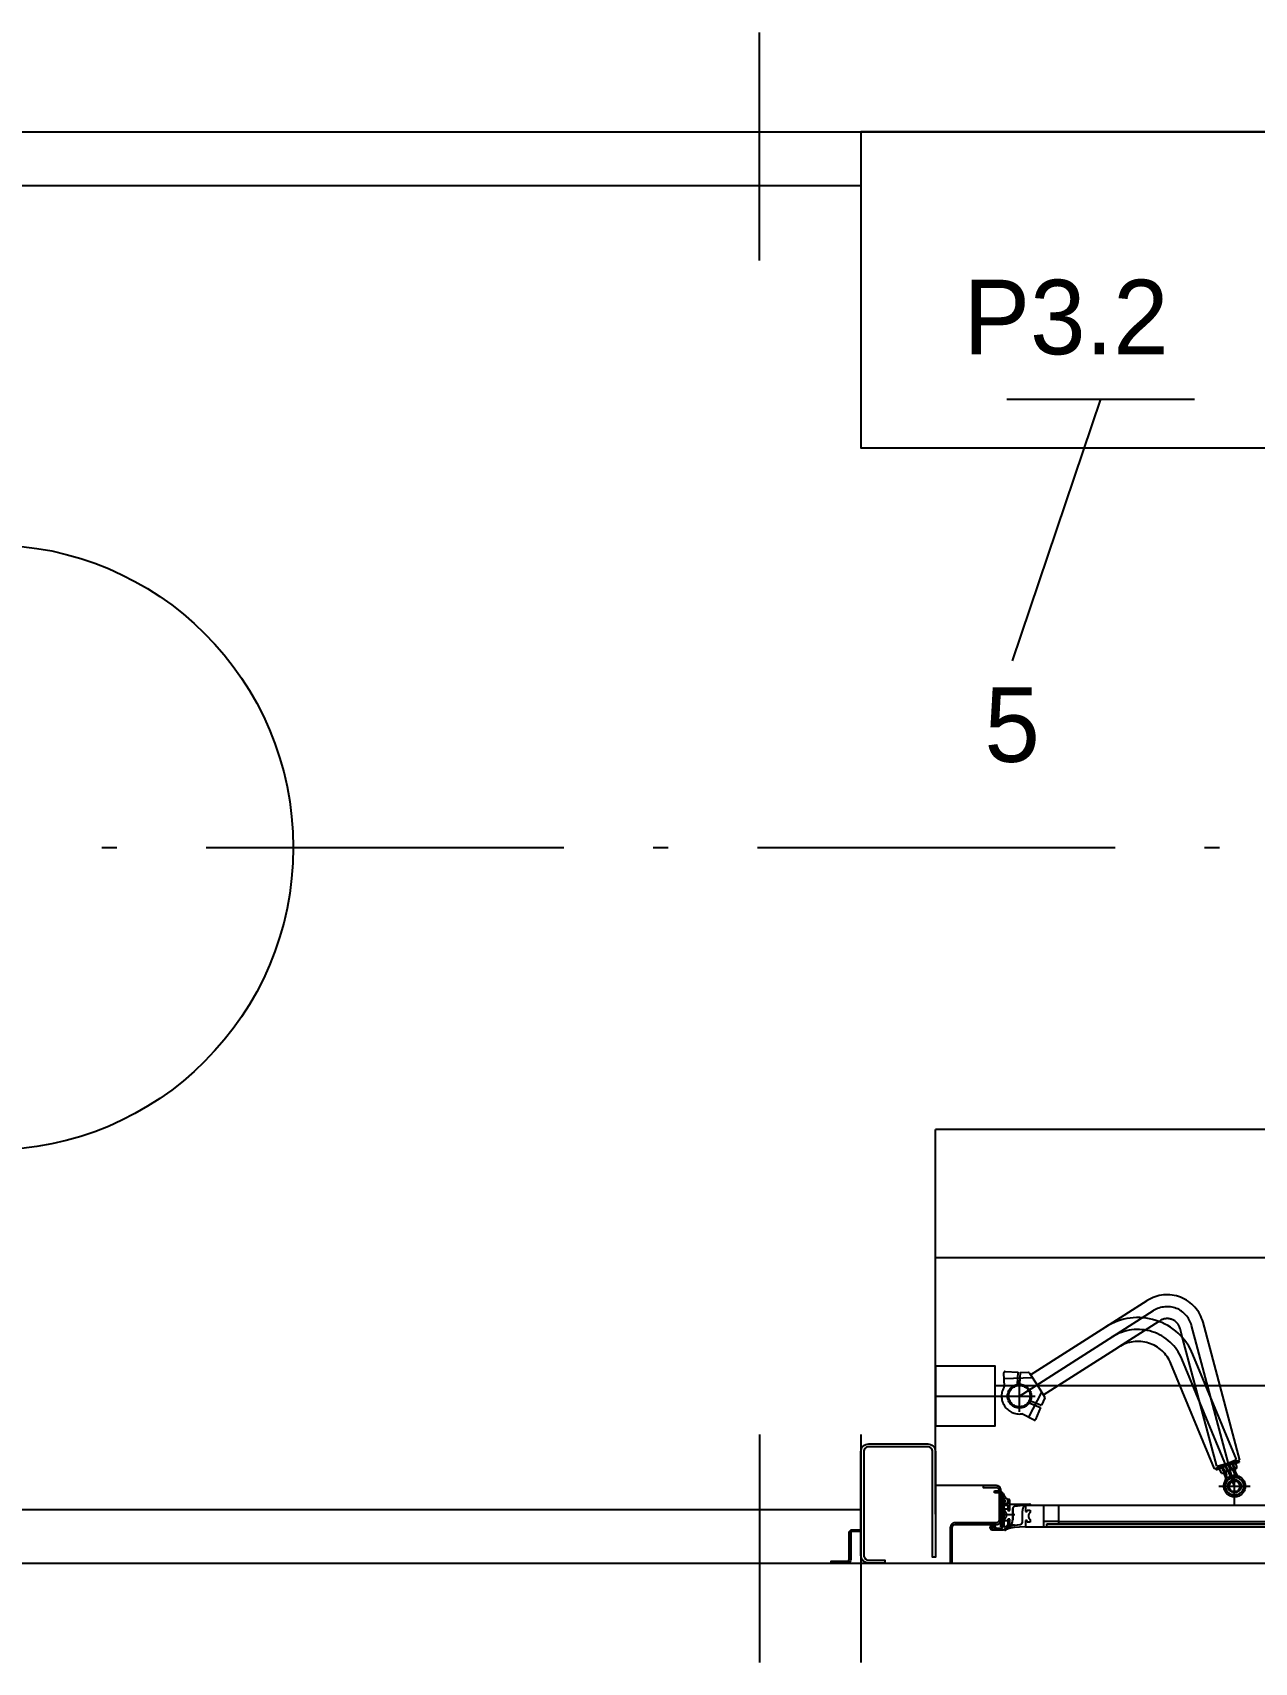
# Model space of a CAD drawing. Header units: millimetres. Extents: x 39 to 880, y 30 to 327.
# Drawn here: x 184.8 to 225.8, y 114.9 to 169.6 of the extents above; entities that cross this region are included whole.
import ezdxf

# ---------------------------------------------------------------- set-up
doc = ezdxf.new("R2010")
doc.units = ezdxf.units.MM
doc.linetypes.add('ACAD_ISO10W100', pattern=[18.5, 12, -3, 0.5, -3])
doc.layers.add('AXE', color=1, linetype='ACAD_ISO10W100')
doc.layers.add('SUBTIRE', color=1, linetype='Continuous')

msp = doc.modelspace()

# ---------------------------------------------------------------- linework, layer by layer
at = {"color": 2}
msp.add_line((217.446, 157.279), (223.741, 157.279), dxfattribs=at)
at = {"color": 1}
msp.add_line((220.594, 157.279), (217.629, 148.509), dxfattribs=at)
at = {"color": 1, "linetype": 'ACAD_ISO10W100'}
msp.add_line((98.079, 142.244), (303.351, 142.244), dxfattribs=at)
msp.add_lwpolyline([(236.151, 166.244), (212.551, 166.244), (212.551, 155.644), (236.151, 155.644)], close=True)
at = {"layer": 'AXE'}
for p, q in [((209.151, 161.933), (209.151, 169.574)), ((218.246, 124.557), (222.157, 127.048)), ((217.871, 123.844), (222.372, 126.711)), ((222.548, 126.349), (221.199, 125.49)), ((222.548, 126.349), (222.587, 126.374)), ((225.268, 121.7), (224.031, 126.32)), ((223.34, 125.804), (223.258, 126.113)), ((224.496, 121.493), (223.34, 125.804)), ((225.089, 120.824), (223.644, 126.216)), ((218.676, 123.882), (221.199, 125.49)), ((225.152, 121.716), (223.691, 125.243)), ((217.808, 124.239), (217.826, 124.65)), ((217.888, 124.243), (217.906, 124.646)), ((224.413, 121.41), (222.952, 124.937)), ((225.089, 120.824), (223.322, 125.09)), ((218.307, 124.461), (217.355, 124.419)), ((218.311, 124.461), (217.358, 124.419)), ((217.871, 123.314), (217.871, 124.374)), ((215.051, 123.844), (218.396, 123.844)), ((217.349, 123.844), (218.399, 123.844)), ((218.615, 123.978), (218.175, 123.133)), ((218.202, 123.62), (218.582, 123.462)), ((218.24, 123.691), (218.613, 123.536)), ((209.151, 122.554), (209.151, 114.913)), ((212.551, 122.554), (212.551, 114.913)), ((224.413, 121.41), (225.152, 121.716)), ((224.45, 121.425), (224.473, 121.369)), ((224.473, 121.369), (225.138, 121.645)), ((224.496, 121.493), (225.131, 121.663)), ((224.534, 121.503), (224.55, 121.445)), ((224.55, 121.445), (225.038, 121.576)), ((224.649, 121.259), (224.588, 121.406)), ((224.71, 121.312), (224.668, 121.466)), ((224.699, 121.452), (224.76, 121.305)), ((224.77, 121.318), (224.944, 121.365)), ((224.784, 121.497), (224.826, 121.343)), ((225.041, 121.41), (224.875, 121.341)), ((224.921, 121.544), (224.982, 121.396)), ((225.029, 121.387), (224.944, 121.365)), ((225.016, 121.559), (225.055, 121.416)), ((225.073, 121.281), (225.023, 121.402)), ((225.118, 121.411), (225.029, 121.387)), ((225.093, 121.442), (225.032, 121.59)), ((225.038, 121.576), (225.245, 121.632)), ((225.055, 121.416), (225.057, 121.406)), ((225.089, 120.223), (225.089, 121.424)), ((225.133, 121.279), (225.099, 121.406)), ((225.116, 121.7), (225.138, 121.645)), ((225.131, 121.663), (225.268, 121.7)), ((225.173, 121.437), (225.132, 121.591)), ((225.23, 121.69), (225.245, 121.632)), ((224.564, 120.824), (225.614, 120.824)), ((224.567, 120.824), (225.617, 120.824)), ((224.708, 121.272), (224.875, 121.341)), ((224.777, 121.159), (224.727, 121.28)), ((224.824, 121.197), (224.79, 121.323)), ((217.709, 119.862), (217.19, 119.862)), ((217.713, 119.862), (217.193, 119.862)), ((218.07, 120.182), (230.35, 120.182)), ((218.073, 120.182), (230.353, 120.182)), ((218.69, 119.462), (218.69, 120.182)), ((218.693, 119.462), (218.693, 120.182)), ((219.19, 119.562), (219.19, 120.182)), ((219.193, 119.562), (219.194, 120.182)), ((217.01, 119.442), (216.95, 119.442)), ((218.07, 119.462), (230.35, 119.462)), ((218.073, 119.462), (230.353, 119.462)), ((219.19, 119.642), (218.69, 119.642)), ((219.193, 119.642), (218.693, 119.642)), ((219.19, 119.642), (229.229, 119.642)), ((219.193, 119.642), (229.232, 119.642))]:
    msp.add_line(p, q, dxfattribs=at)
for points in [[(218.582, 123.462), (218.414, 123.057, -0.440011), (218.359, 123.037), (217.951, 123.249, -0.639522), (217.366, 124.168), (217.346, 124.627, -0.440011), (217.387, 124.669), (217.826, 124.65)], [(217.906, 124.646), (218.177, 124.634, -0.244698), (218.209, 124.616), (218.461, 124.22), (218.713, 123.824, -0.244698), (218.717, 123.787), (218.613, 123.536)], [(217.331, 120.573, 1.085379), (217.311, 120.57, 0.117221), (217.381, 120.342), (217.381, 120.282), (217.361, 120.282), (217.361, 120.222), (217.421, 120.222), (217.481, 120.302), (217.481, 120.382, -0.232811), (217.33, 120.576)], [(217.334, 120.573, 1.085379), (217.314, 120.57, 0.117221), (217.384, 120.342), (217.384, 120.282), (217.364, 120.282), (217.364, 120.222), (217.424, 120.222), (217.484, 120.302), (217.484, 120.382, -0.232811), (217.333, 120.576)], [(217.05, 119.402, 0.414217), (217.08, 119.432), (217.08, 119.464), (216.88, 119.464), (216.88, 119.442, 0.414214), (216.96, 119.362), (216.99, 119.362)], [(217.053, 119.402, 0.414217), (217.083, 119.432), (217.083, 119.464), (216.883, 119.464), (216.883, 119.442, 0.414214), (216.963, 119.362), (216.993, 119.362)]]:
    msp.add_lwpolyline(points, format="xyb", dxfattribs=at)
for points in [[(224.889, 120.824), (224.989, 120.997), (225.189, 120.997), (225.289, 120.824), (225.189, 120.65), (224.989, 120.65)], [(229.63, 119.462), (218.79, 119.462), (218.79, 119.562), (229.63, 119.562)], [(229.633, 119.462), (218.793, 119.462), (218.793, 119.562), (229.633, 119.562)]]:
    msp.add_lwpolyline(points, close=True, dxfattribs=at)
for points in [[(217.313, 119.362, 0.131652), (217.363, 119.376), (217.49, 119.449, 0.267949), (217.54, 119.535), (217.54, 119.712), (217.48, 119.712), (217.48, 119.535, -0.267949), (217.46, 119.501), (217.39, 119.46, -0.57735), (217.36, 119.478), (217.36, 120.182), (217.48, 120.182), (217.48, 120.012), (217.54, 120.012), (217.54, 120.362, 0.414214), (217.52, 120.382), (217.48, 120.382), (217.48, 120.222), (217.36, 120.222), (217.36, 120.282), (217.38, 120.282), (217.38, 120.342), (217.31, 120.342), (217.31, 119.462, -0.414214), (217.25, 119.402), (217.05, 119.402, -0.414214), (217.01, 119.442), (217.01, 119.442), (216.95, 119.442), (216.95, 119.402, 0.414212), (216.99, 119.362), (217.31, 119.362)], [(217.316, 119.362, 0.131652), (217.366, 119.376), (217.493, 119.449, 0.267949), (217.543, 119.535), (217.543, 119.712), (217.483, 119.712), (217.483, 119.535, -0.267949), (217.463, 119.501), (217.393, 119.46, -0.57735), (217.363, 119.478), (217.363, 120.182), (217.483, 120.182), (217.483, 120.012), (217.543, 120.012), (217.543, 120.362, 0.414214), (217.523, 120.382), (217.483, 120.382), (217.483, 120.222), (217.363, 120.222), (217.363, 120.282), (217.383, 120.282), (217.383, 120.342), (217.313, 120.342), (217.313, 119.462, -0.414214), (217.253, 119.402), (217.053, 119.402, -0.414214), (217.013, 119.442), (217.013, 119.442), (216.953, 119.442), (216.953, 119.402, 0.414212), (216.993, 119.362), (217.313, 119.362)], [(217.036, 120.662), (217.191, 120.662, -0.414214), (217.311, 120.542), (217.311, 119.462), (217.251, 119.462), (217.251, 120.542, 0.414214), (217.191, 120.602), (217.036, 120.602)], [(217.039, 120.662), (217.194, 120.662, -0.414214), (217.314, 120.542), (217.314, 119.462), (217.254, 119.462), (217.254, 120.542, 0.414214), (217.194, 120.602), (217.039, 120.602)], [(217.38, 119.385), (217.502, 119.456, -0.103173), (217.696, 119.52), (217.899, 119.543, 0.381674), (217.97, 119.622), (217.97, 119.999, -0.180575), (218.029, 120.17, -0.634663), (218.07, 120.161), (218.07, 119.972), (218.13, 119.972), (218.13, 120.022), (218.23, 120.022), (218.23, 119.947, 0.480385), (218.23, 119.697), (218.23, 119.622), (218.13, 119.622), (218.13, 119.672), (218.07, 119.672), (218.07, 119.462), (217.869, 119.451), (217.705, 119.441, 0.115335), (217.4, 119.351, -0.996879)], [(217.383, 119.385), (217.505, 119.456, -0.103173), (217.699, 119.52), (217.902, 119.543, 0.381674), (217.973, 119.622), (217.973, 119.999, -0.180575), (218.032, 120.17, -0.634663), (218.073, 120.161), (218.073, 119.972), (218.133, 119.972), (218.133, 120.022), (218.233, 120.022), (218.233, 119.947, 0.480385), (218.233, 119.697), (218.233, 119.622), (218.133, 119.622), (218.133, 119.672), (218.073, 119.672), (218.073, 119.462), (217.872, 119.451), (217.708, 119.441, 0.115335), (217.403, 119.351, -0.996879)], [(217.54, 119.712), (217.48, 119.712), (217.48, 119.662), (217.38, 119.662), (217.38, 119.737, 0.480385), (217.38, 119.987), (217.38, 120.062), (217.48, 120.062), (217.48, 120.012), (217.54, 120.012), (217.54, 120.222), (217.74, 120.222), (218.22, 120.222, -0.97941), (218.22, 120.182), (218.07, 120.182), (217.711, 120.142, 0.381674), (217.64, 120.062), (217.64, 119.686, -0.168299), (217.575, 119.5, -0.71189), (217.54, 119.512)], [(217.543, 119.712), (217.483, 119.712), (217.483, 119.662), (217.383, 119.662), (217.383, 119.737, 0.480385), (217.383, 119.987), (217.383, 120.062), (217.483, 120.062), (217.483, 120.012), (217.543, 120.012), (217.543, 120.222), (217.743, 120.222), (218.224, 120.222, -0.97941), (218.223, 120.182), (218.073, 120.182), (217.714, 120.142, 0.381674), (217.643, 120.062), (217.643, 119.686, -0.168299), (217.579, 119.5, -0.71189), (217.543, 119.512)]]:
    msp.add_lwpolyline(points, format="xyb", close=True, dxfattribs=at)
at = {"layer": 'AXE', "ltscale": 10}
msp.add_circle((183.351, 142.244), 10.15, dxfattribs=at)
at = {"layer": 'AXE'}
for centre, radius in [((217.871, 123.844), 0.4), ((217.871, 123.844), 0.36), ((225.089, 120.824), 0.36), ((225.089, 120.824), 0.3), ((225.089, 120.824), 0.22), ((225.089, 120.824), 0.2)]:
    msp.add_circle(centre, radius, dxfattribs=at)
for centre, radius, start, end in [((222.827, 125.997), 1.246, 15, 122.5), ((222.827, 125.997), 0.846, 15, 122.5), ((221.844, 124.478), 2, 22.5, 122.5), ((222.827, 125.997), 0.446, 15, 122.5), ((221.844, 124.478), 1.6, 22.5, 122.5), ((221.844, 124.478), 1.2, 22.5, 122.5), ((224.708, 121.272), 0.18, 93.0288, 131.9712), ((224.77, 121.318), 0.18, 85.5288, 124.4712), ((225.076, 120.856), 0.705, 102.6936, 122.3064), ((224.605, 121.992), 0.705, 282.6936, 302.3064), ((225.08, 120.858), 0.705, 95.1936, 114.8064), ((224.762, 122.045), 0.705, 275.1936, 292.0887), ((225.041, 121.41), 0.18, 93.0288, 131.9712), ((224.972, 121.576), 0.18, 273.0288, 311.9712), ((225.118, 121.411), 0.18, 116.2086, 124.4712), ((224.762, 122.045), 0.705, 292.0887, 294.8064), ((225.118, 121.411), 0.18, 85.5288, 116.1805), ((225.071, 121.585), 0.18, 265.5288, 304.4712), ((224.64, 121.438), 0.18, 273.0288, 311.9712), ((224.724, 121.492), 0.18, 265.5288, 304.4712), ((224.592, 121.082), 0.2, 332.5052, 22.5), ((224.63, 121.145), 0.2, 325.0052, 15), ((225.258, 121.358), 0.2, 202.5, 252.4948), ((225.326, 121.331), 0.2, 195, 244.9948)]:
    msp.add_arc(centre, radius, start, end, dxfattribs=at)
at = {"layer": 'SUBTIRE'}
for p, q in [((151.351, 166.244), (295.291, 166.244)), ((151.351, 164.444), (212.551, 164.444)), ((248.051, 132.784), (215.051, 132.784)), ((215.051, 119.884), (215.051, 132.784)), ((248.051, 128.484), (215.051, 128.484)), ((246.051, 124.184), (217.051, 124.184)), ((216.651, 120.843), (215.051, 120.843)), ((154.351, 120.044), (212.551, 120.044)), ((151.351, 118.244), (295.291, 118.244))]:
    msp.add_line(p, q, dxfattribs=at)
msp.add_lwpolyline([(215.051, 122.844), (217.051, 122.844), (217.051, 124.844), (215.051, 124.844)], close=True, dxfattribs=at)
for points in [[(213.351, 118.243), (212.811, 118.243, -0.414214), (212.551, 118.504), (212.551, 121.983, -0.414214), (212.811, 122.243), (214.791, 122.243, -0.414214), (215.051, 121.983), (215.051, 118.444), (214.951, 118.444), (214.951, 121.983, 0.414214), (214.791, 122.143), (212.811, 122.143, 0.414214), (212.651, 121.983), (212.651, 118.504, 0.414214), (212.811, 118.344), (213.351, 118.344)], [(217.091, 119.593), (215.711, 119.593, 0.414214), (215.551, 119.433), (215.551, 118.243), (215.611, 118.243), (215.611, 119.433, -0.414214), (215.711, 119.533), (217.091, 119.533, 0.414214), (217.251, 119.693), (217.251, 120.683, 0.414214), (217.091, 120.843), (216.651, 120.843), (216.651, 120.783), (217.091, 120.783, -0.414214), (217.191, 120.683), (217.191, 119.693, -0.414214)], [(212.551, 119.305), (212.271, 119.305, 0.414214), (212.211, 119.245), (212.211, 118.364, -0.414214), (212.091, 118.244), (211.551, 118.244), (211.551, 118.304), (212.091, 118.304, 0.414214), (212.151, 118.364), (212.151, 119.245, -0.414214), (212.271, 119.365), (212.551, 119.365)]]:
    msp.add_lwpolyline(points, format="xyb", close=True, dxfattribs=at)

# ---------------------------------------------------------------- texts
at = {"color": 2}
msp.add_text('P3.2', height=2.5, dxfattribs=at).set_placement((215.998, 158.785))
at = {"color": 1}
msp.add_text('5', height=2.5, dxfattribs=at).set_placement((216.696, 145.115))

doc.saveas('drawing.dxf')
